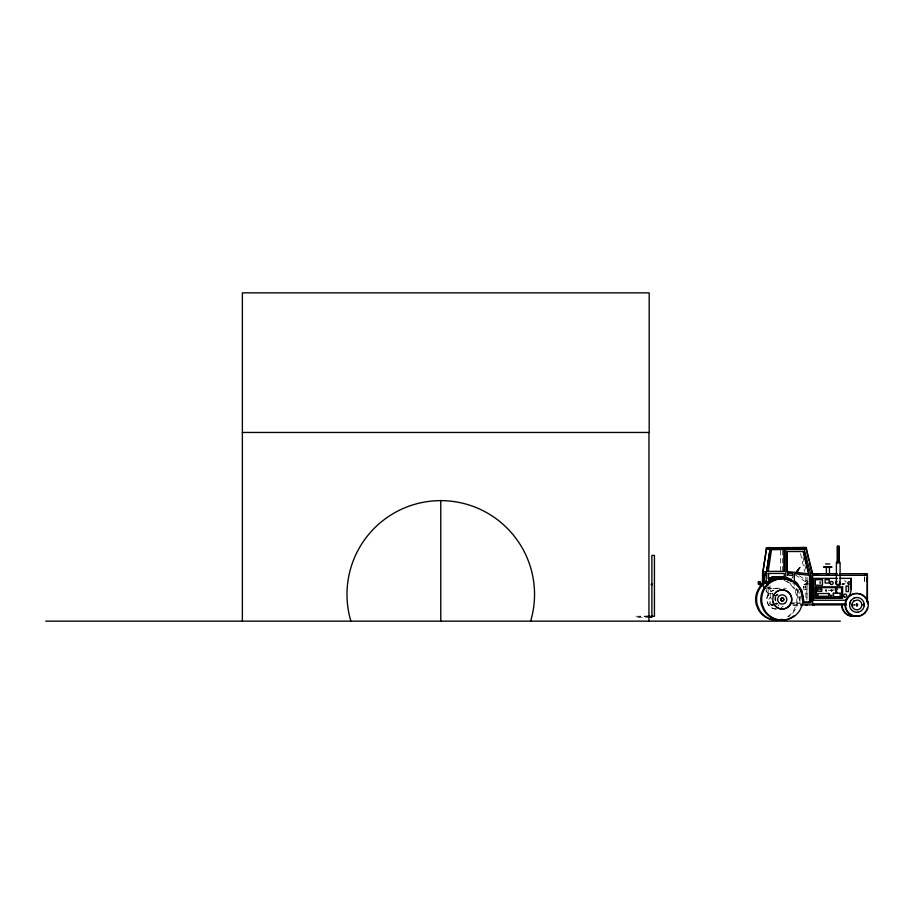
<?xml version="1.0" encoding="UTF-8"?>
<svg xmlns="http://www.w3.org/2000/svg" width="914" height="914" viewBox="0 0 914 914"><rect width="100%" height="100%" fill="white"/><g stroke="black" fill="none" stroke-linecap="round" stroke-linejoin="round"><path stroke-width="0.69" stroke-dasharray="4.57 3.43" d="M778.694 604.874L778.694 604.885M804.034 587.519L804.034 586.274M805.405 586.308C805.348 589.427 805.314 584.937 805.76 586.959M803.749 587.496L803.749 586.297M864.404 576.974L864.541 583.029L864.678 576.974M853.882 604.885L853.585 605.479M805.702 586.274L805.702 587.633L805.645 586.959M807.69 581.167L806.456 583.326L803.794 584.514L803.794 589.576L807.965 589.576M796.448 571.524L799.419 567.88L798.562 570.519M795.203 574.792L807.211 582.869L807.576 582.229M798.31 570.347L799.521 567.902L797.316 571.17M792.427 577.637L793.295 576.231M806.456 583.326L807.748 583.326L806.708 583.269L808.022 581.304M795.763 573.329L799.419 567.88M796.117 573.524L799.761 568.074M807.793 581.91L807.245 582.846M796.7 571.696L799.67 568.051M805.908 584.514L808.582 583.326M771.816 604.52L772.741 604.577M806.708 583.269L807.291 583.532M841.977 583.498L845.21 583.498M842.045 584.172L844.205 584.172M803.794 584.514L809.644 584.514M842.045 584.686L844.205 584.686M803.714 586.445L803.703 587.428M767.554 587.291L768.251 587.291M767.691 587.359L769.554 587.508M769.028 587.531L769.965 588.262M767.611 588.262L786.28 588.262M777.688 588.525L769.394 588.262M796.825 589.164C806.913 630.717 798.173 584.343 792.781 583.338M830.449 589.987L834.665 589.987M828.301 590.627L834.036 590.627M773.016 593.323L766.218 593.323L766.218 588.262M776.854 595.791L768.491 595.791L768.491 593.323M790.747 602.84L800.458 602.84M775.449 603.651L777.94 603.651M789.685 603.651L800.276 603.651M776.329 604.097L776.374 604.097A4.627 4.616 -90 0 1 775.186 603.937M792.438 604.885L800.276 604.885M852.065 604.885L854.601 604.885M793.363 605.239L800.39 605.239M648.689 616.127L639.035 616.276M648.689 616.276L635.664 616.276L635.664 617.304L646.484 617.304M774.809 595.517L776.443 595.791M772.239 605.159L772.101 605.091A5.29 5.267 -90 0 1 770.936 597.676M772.319 605.833L770.845 605.091A5.29 5.267 -90 0 1 770.845 596.511M773.084 605.114L771.77 604.405L773.347 605.308M799.327 575.717L808.067 581.59M766.263 590.844L771.462 599.001M768.331 586.788L773.964 596.442M774.661 597.642L776.066 600.064M797.796 589.016L799.579 593.837M802.995 557.163L806.456 571.856M800.55 553.587L804.628 571.581M800.481 596.248L800.847 598.841M807.085 577.328L807.051 599.801M806.868 589.576L806.868 600.041M805.84 576.871L805.84 600.075M805.405 586.491L805.405 587.416M782.487 550.479L782.487 570.45M780.373 550.388L780.396 570.644M776.854 603.034L776.854 603.651M776.477 603.034L776.477 603.651M776.089 603.034L776.089 603.651M775.598 595.791L775.598 601.823M770.228 593.323L770.228 595.791M770.011 585.577L770.011 588.262M768.171 588.262L768.171 593.323M854.613 605.365A1.851 1.851 -90 0 1 854.613 604.405M777.174 604.097A4.627 4.616 -90 0 1 775.986 603.937M777.174 594.831A4.627 4.616 -90 0 1 778.374 594.991M776.249 609.032A9.574 9.54 -90 0 1 773.781 590.216M783.115 606.233A9.574 9.54 -90 0 1 781.15 607.753M776.374 609.032A9.574 9.54 -90 0 1 773.907 590.216M777.574 594.991A4.627 4.616 -90 0 0 776.374 594.831A4.627 4.616 -90 0 1 777.517 594.991M775.929 600.944A1.542 1.542 0 0 1 775.929 597.973M846.49 581.99A1.234 1.234 0 0 1 844.982 580.287M797.751 570.13A8.397 0.583 -56.1 0 1 798.208 571.25M796.334 571.558A8.397 0.583 -56.1 0 1 800.001 567.023A8.397 0.583 -56.1 0 1 797.956 571.079M791.855 578.436A8.397 0.583 -56.1 0 1 792.781 576.894M784.132 580.356A20.679 20.611 -90 0 1 796.151 604.817L794.095 609.809A20.679 20.611 -90 0 1 786.554 617.373M787.48 581.544A20.679 20.611 -90 0 1 797.088 604.817L795.031 609.809A20.679 20.611 -90 0 1 788.622 616.664M779.151 604.908A5.804 5.781 -90 0 1 777.894 605.514M805.714 586.491L805.383 587.416L805.714 586.491M820.087 583.658L820.087 581.35L820.018 583.658"/><path stroke-width="1.37" d="M835.967 581.315L835.967 582.664M866.918 581.407L866.918 578.162M814.066 604.577L813.3 604.885L813.974 605.194L813.894 604.577M865.341 574.449L865.444 573.706M806.616 604.897L805.919 604.657M830.575 595.928L830.575 595.322M856.704 605.776L855.972 604.885L856.704 603.994M814.031 604.977L813.369 604.885M766.412 547.772L766.218 549.063L806.616 549.063L806.285 547.463L766.412 547.772L770.445 547.463M764.778 588.525L762.55 585.029L762.55 573.752L766.366 549.063M767.634 585.577L766.229 583.166L766.229 573.752L770.034 549.063M766.697 571.844L770.182 549.348L766.458 549.303L762.984 571.798L766.697 571.844L769.965 550.754M770.251 549.063L770.445 547.772M849.506 604.04L850.991 600.475M850.054 602.166L849.609 605.971A7.415 7.381 -90 0 0 855.995 612.243L857.995 612.22M853.79 601.012L857.469 599.984A4.936 4.924 -90 0 1 861.708 604.177L861.776 605.468A4.936 4.924 -90 0 1 857.549 609.775L856.269 609.787A4.936 4.924 -90 0 1 851.974 605.594L852.316 603.057L853.847 601.012M838.675 584.526L836.824 584.834L840.092 584.526L840.092 562.293L836.39 562.293L836.39 584.526L840.092 584.526L839.029 584.526M857.355 605.685L857.778 604.645M850.911 600.475L853.984 598.087M839.658 584.526L838.401 584.526M761.545 585.029L763.053 583.52M765.075 582.755L762.802 585.029L760.06 585.029L759.968 581.635L758.437 581.635L758.437 584.263L759.968 584.263M789.845 580.116C793.832 579.762 786.76 580.321 785.857 578.482M761.545 584.72L763.053 583.258M765.075 582.526L762.802 584.72L760.368 585.029M765.566 583.338L773.552 578.482L787.103 578.482L791.09 580.116M766.846 573.558L764.047 573.558L764.161 583.338L767.463 583.166L774.798 578.482M830.62 595.197L831.683 595.46M839.029 584.834L840.092 584.526L839.44 584.526M765.566 583.029L773.621 577.968L787.171 577.968L791.41 579.796M774.866 577.968L766.8 583.029L764.63 583.029M772.856 576.711L768.491 578.985L772.81 576.711L784.235 576.711L784.235 573.432L768.434 573.432L768.434 578.985L768.491 573.432M762.55 582.584L766.263 581.384M839.235 584.834L839.943 584.526M831.397 596.145L830.62 596.054M857.401 605.685L856.658 605.776M853.904 598.087L855.835 597.562M806.982 604.885L806.068 604.977M806.331 549.268L808.776 560.145M764.138 581.658L764.298 583.338M760.037 583.349L760.654 582.869L760.654 584.72M856.658 603.994L857.401 604.085M855.755 597.562L857.766 597.528A7.415 7.381 -90 0 1 864.141 603.8L864.256 605.731M242.381 432.459L649.191 432.459L649.191 292.857L242.381 292.857L242.381 621.143M806.285 547.772L802.252 547.463M803.372 551.519L808.741 573.741L787.297 571.581L787.297 551.519L803.395 551.519M825.593 563.949L829.718 563.949M823.8 566.726L831.809 566.726M823.8 567.343L831.809 567.343M787.297 571.581L787.32 551.519M787.685 573.021L787.685 574.872L787.685 573.021L792.655 573.501L792.644 575.489L787.685 574.872M762.55 573.752L766.229 573.752M811.621 573.706L837.327 573.706M839.749 573.706L867.306 573.706L867.443 575.317L811.758 575.317M762.55 575.534L766.012 575.534M812.078 576.745L812.078 602.063M785.789 577.568C792.495 579.853 798.699 584.709 801.087 591.507L803.063 603.034L810.467 603.034L810.444 573.398L804.32 549.474L785.789 549.474L785.812 577.568L790.336 579.51M837.35 578.356L813.837 578.356L813.917 600.269L844.993 600.269A13.859 13.813 -90 0 0 851.14 589.153L851.14 578.356L840.035 578.356M762.55 579.944L764.07 579.944M769.794 579.933L771.028 579.933M762.573 580.253L762.573 582.264M769.988 580.31L771.233 580.31M763.853 581.178L764.767 581.178L764.767 583.029M758.471 581.944L758.471 583.955M768.046 581.83L769.291 581.83M764.047 582.515L764.047 573.558M766.229 583.166L767.463 583.166M652.208 584.137L651.202 584.137L652.208 584.823M841.714 587.656L816.362 587.656L816.362 597.539L841.714 597.539L841.588 587.656M835.442 589.107L837.293 589.107M851.14 589.153L851.06 578.356M835.442 592.501L837.293 592.501M867.043 601.858L868.277 601.858L868.277 604.017M811.975 603.88L846.101 603.88M800.561 604.885L846.501 604.885M647.832 616.276L654.435 616.276L654.435 555.404L651.888 555.404L651.888 617.304L647.832 617.304M45.7 621.143L840.366 621.143M760.197 583.361L760.197 585.029M785.926 577.968L790.164 579.796M836.973 581.395A1.851 1.851 -90 0 0 836.31 583.932L836.596 584.297M806.411 549.063L812.672 573.752L812.672 604.885M809.461 562.841L811.861 572.278M803.349 551.862L808.719 573.741M864.141 603.8L864.176 605.731A7.415 7.381 -90 0 1 857.926 612.22M861.708 604.177L861.731 605.468M852.008 604.314L852.019 605.594M831.694 590.524C831.534 588.239 831.74 592.729 831.557 590.524M826.153 590.524C825.993 588.25 826.187 592.798 826.016 590.524M867.443 602.52L867.386 574.632L867.078 601.446M839.166 562.293L839.166 546.241L837.315 546.241L837.315 562.293M838.949 546.241L838.949 563.15M837.532 546.241L837.532 563.15M836.584 589.107L836.584 592.501M835.887 589.107L835.887 592.501M833.454 593.232L833.454 596.625M829.444 567.343L829.444 573.832L826.37 573.832L826.37 567.343M828.735 593.494L828.735 596.282M821.526 589.096L821.526 591.255M818.601 573.706L813.837 573.706M816.488 587.656L816.488 597.539M815.528 586.834L815.528 598.259M812.158 576.745L812.158 602.063M784.246 549.474L784.246 571.353M766.892 582.892L766.892 585.577M764.63 581.178L764.641 583.338M763.784 579.944L763.784 582.584M762.836 579.944L762.836 582.584M760.517 582.869L760.517 584.72M759.671 581.635L759.671 584.263M758.78 581.944L758.78 583.955M758.734 581.635L758.734 584.263M651.476 584.137L651.476 584.823M648.951 432.459L648.951 621.143M530.646 621.143A93.776 93.776 0 0 0 440.765 500.632L440.765 621.143M350.885 621.143A93.776 93.776 0 0 1 440.765 500.632M865.729 611.432A11.425 11.379 -90 0 1 849.609 614.048A11.425 11.379 -90 0 1 847.472 597.802A11.425 11.379 -90 0 1 863.719 596.134M864.45 596.808A11.425 11.379 -90 0 1 865.729 598.339M866.255 599.173A11.425 11.379 -90 0 1 867.397 601.926M867.397 607.844A11.425 11.379 -90 0 1 866.255 610.598M856.452 615.922A11.425 11.379 -90 0 1 842.125 604.885M855.938 615.922A11.425 11.379 -90 0 1 841.611 604.885M839.498 582.058A1.851 1.851 -90 0 1 839.509 583.92M838.835 584.594A1.851 1.851 -90 0 1 836.31 583.932M773.907 594.683A9.574 9.54 -90 0 1 788.908 592.695A9.574 9.54 -90 0 1 786.931 607.753A9.574 9.54 -90 0 1 772.947 601.938M784.052 578.95A20.679 20.611 -90 0 1 791.673 581.544M793.912 615.876A20.679 20.611 -90 0 1 787.982 619.052M786.691 619.441A20.679 20.611 -90 0 1 763.51 609.809L761.453 604.817A20.679 20.611 -90 0 1 781.367 578.779M781.584 619.441A20.679 20.611 -90 0 1 758.403 609.809L756.335 604.817A20.679 20.611 -90 0 1 761.67 584.834M782.51 619.441A20.679 20.611 -90 0 1 759.328 609.809L757.272 604.817A20.679 20.611 -90 0 1 762.607 584.834M771.496 549.68L768.251 571.353L784.269 571.353L784.269 549.474L771.496 549.68M802.206 604.817L800.138 609.809A20.679 20.611 -90 0 1 764.447 609.809L762.379 604.817A20.679 20.611 -90 0 1 782.293 578.779A20.679 20.611 -90 0 1 802.206 604.817M806.925 604.885L805.988 605.228L806.913 604.885M822.463 579.682L815.334 579.682L815.334 585.234L822.463 585.234L822.463 579.682M829.181 579.636L825.136 579.636L825.136 583.029L829.181 583.029L829.181 579.636M848.546 586.034L846.09 586.034L846.09 591.587L848.546 591.587L848.546 586.034M842.605 586.834L815.482 586.834L815.482 598.259L842.605 598.259L842.605 586.834M821.629 589.096L817.836 589.096L817.836 591.255L821.629 591.255L821.629 589.096M840.217 593.232L833.351 593.232L833.351 596.625L840.217 596.625L840.115 593.232M828.838 593.494L817.973 593.494L817.973 596.282L828.838 596.282L828.838 593.494M809.53 601.858L803.989 601.858L801.921 590.638L796.905 582.858L794.3 580.824L794.3 573.695L809.53 575.306L809.53 601.858M814.02 605.057L813.403 604.885L814.02 605.057M864.964 612.963A11.425 11.379 -90 0 0 859.868 593.849A11.425 11.379 -90 0 0 845.918 607.844A11.425 11.379 -90 0 0 864.964 612.963M830.552 584.069A1.542 1.542 0 0 0 833.134 583.383A1.542 1.542 0 0 0 831.249 581.487A1.542 1.542 0 0 0 830.552 584.069M848.261 583.852A1.234 1.234 0 0 0 850.328 583.303A1.234 1.234 0 0 0 848.82 581.784A1.234 1.234 0 0 0 848.261 583.852M844.456 596.956A1.542 1.542 0 0 0 846.775 595.62A1.542 1.542 0 0 0 844.456 594.294A1.542 1.542 0 0 0 844.456 596.956M785.48 602.737A4.627 4.616 -90 0 0 783.412 594.991A4.627 4.616 -90 0 0 777.757 600.658A4.627 4.616 -90 0 0 785.48 602.737M781.516 600.795A1.542 1.542 0 0 0 783.835 599.458A1.542 1.542 0 0 0 781.516 598.133A1.542 1.542 0 0 0 781.447 600.795A1.542 1.542 0 0 0 783.755 599.458A1.542 1.542 0 0 0 781.447 598.133A1.542 1.542 0 0 0 781.516 600.795M790.553 604.245A9.574 9.54 -90 0 0 782.293 589.896A9.574 9.54 -90 0 0 774.032 604.245A9.574 9.54 -90 0 0 790.553 604.245"/></g></svg>
